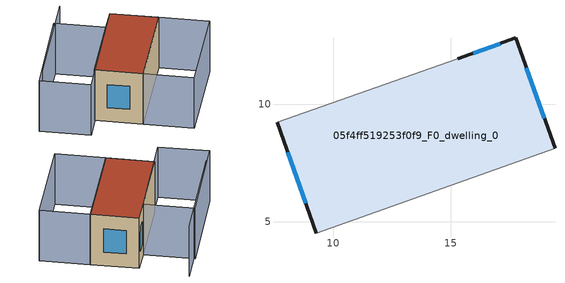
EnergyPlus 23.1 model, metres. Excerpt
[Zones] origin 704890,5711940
05f4ff519253f0f9_F0_dwelling_0
 floor ground (EU_floor_Construction): 17.78,12.82 19.44,8.12 9.27,4.51 7.6,9.22 15.3,11.94 z0
 wall outside (EU_wall_Construction): 19.44,8.12 17.78,12.82 15.3,11.94 / 7.6,9.22 9.27,4.51 z0:6
 wall adiabatic (EU_wall_Construction): 9.27,4.51 19.44,8.12 / 15.3,11.94 7.6,9.22 z0:6
 window (EU_Window_Construction): 17.11,12.58 15.97,12.18 / 18.99,9.39 18.23,11.55 / 8.06,7.95 8.82,5.79 z1.62:4.38
 roof outside (EU_roof_Construction): 19.44,8.12 17.78,12.82 15.3,11.94 7.6,9.22 9.27,4.51 z6
shading: 16.68,17.96 5.01,13.7 / 21.2,3.2 11.02,-0.41 / 11.02,-0.41 9.27,4.51 / 9.27,4.51 19.45,8.12 / 19.45,8.12 21.2,3.2 / 3.19,13.15 13.49,16.91 / 13.49,16.91 15.3,11.94 / 15.3,11.94 5,8.18 / 5,8.18 3.19,13.15 z0:6
[Building]
EU S2 Campaign: North Axis=0; Terrain=City; Solar Distribution=FullExterior
[Site:Location]
London: Latitude=51.5; Longitude=-0.5; Time Zone=0; Elevation=25
[SizingPeriod:WeatherFileDays]
AnnualSizingPeriod: Begin Month=1; Begin Day of Month=1; End Month=12; End Day of Month=31; Day of Week for Start Day=Monday; Use Weather File Daylight Saving Period=No; Use Weather File Rain and Snow Indicators=No
[MATERIAL]
EU_InternalMass_Material: Roughness=MediumRough; Thickness=0.1; Conductivity=1; Density=1800; Specific Heat=900; Thermal Absorptance=0.9; Solar Absorptance=0.7; Visible Absorptance=0.7
[MATERIAL:NOMASS] Roughness=MediumRough; Thermal Absorptance=0.9; Solar Absorptance=0.7; Visible Absorptance=0.7
Name | Thermal Resistance
EU_wall_NoMass | 0.727863
EU_roof_NoMass | 0.773354
EU_floor_NoMass | 1.79329
[WINDOWMATERIAL:SIMPLEGLAZINGSYSTEM]
EU_Window_SimpleGlazing: UFactor=2.58614; Solar Heat Gain Coefficient=0.76; Visible Transmittance=0.76
[CONSTRUCTION]
EU_wall_Construction: EU_wall_NoMass
EU_roof_Construction: EU_roof_NoMass
EU_floor_Construction: EU_floor_NoMass
EU_InternalMass_Construction: EU_InternalMass_Material
EU_Window_Construction: EU_Window_SimpleGlazing
[ZONE]
05f4ff519253f0f9_F0_dwelling_0: Type=1; Multiplier=1; Ceiling Height=autocalculate; Volume=323.043; Floor Area=autocalculate; Part of Total Floor Area=Yes
[INTERNALMASS]
05f4ff519253f0f9_F0_dwelling_0_EU_InternalMass: Construction=EU_InternalMass_Construction; Zone or ZoneList=05f4ff519253f0f9_F0_dwelling_0; Surface Area=53.8404
[OTHEREQUIPMENT]
EU_Step8_InternalGain_05f4ff519253f0f9_F0_dwelling_0_f000: Fuel Type=Electricity; Zone or ZoneList or Space or SpaceList=05f4ff519253f0f9_F0_dwelling_0; Schedule=EU_Step8_GainSchedule_05f4ff519253f0f9_F0_dwelling_0_f000; Design Level Calculation Method=Watts/Area; Power per Zone Floor Area=1; Fraction Latent=0; Fraction Radiant=0; Fraction Lost=0; Carbon Dioxide Generation Rate=0; EndUse Subcategory=EU_Step8_InternalGains
[ZONEVENTILATION:DESIGNFLOWRATE]
EU_ConstantAir_05f4ff519253f0f9_F0_dwelling_0: Zone or ZoneList or Space or SpaceList=05f4ff519253f0f9_F0_dwelling_0; Schedule=EU_AlwaysOn; Design Flow Rate Calculation Method=AirChanges/Hour; Air Changes per Hour=0.484901; Ventilation Type=Natural; Fan Pressure Rise=0; Fan Total Efficiency=1; Constant Term Coefficient=1; Temperature Term Coefficient=0; Velocity Term Coefficient=0; Velocity Squared Term Coefficient=0; Minimum Indoor Temperature=-100; Maximum Indoor Temperature=100; Delta Temperature=-100; Minimum Outdoor Temperature=-100; Maximum Outdoor Temperature=100; Maximum Wind Speed=40
[HVACTEMPLATE:THERMOSTAT]
EU_HeatOnly_05f4ff519253f0f9_F0_dwelling_0: Constant Heating Setpoint=20; Constant Cooling Setpoint=50
[HVACTEMPLATE:ZONE:IDEALLOADSAIRSYSTEM]
05f4ff519253f0f9_F0_dwelling_0: Template Thermostat=EU_HeatOnly_05f4ff519253f0f9_F0_dwelling_0; System Availability Schedule=EU_AlwaysOn; Maximum Heating Supply Air Temperature=50; Minimum Cooling Supply Air Temperature=13; Maximum Heating Supply Air Humidity Ratio=0.0156; Minimum Cooling Supply Air Humidity Ratio=0.0077; Heating Limit=NoLimit; Cooling Limit=NoLimit; Heating Availability Schedule=EU_AlwaysOn; Cooling Availability Schedule=EU_CoolingOff; Dehumidification Control Type=ConstantSensibleHeatRatio; Cooling Sensible Heat Ratio=0.7; Dehumidification Setpoint=60; Humidification Control Type=None; Humidification Setpoint=30; Outdoor Air Method=None; Outdoor Air Flow Rate per Person=0.00944; Outdoor Air Flow Rate per Zone Floor Area=0; Outdoor Air Flow Rate per Zone=0; Demand Controlled Ventilation Type=None; Outdoor Air Economizer Type=NoEconomizer; Heat Recovery Type=None; Sensible Heat Recovery Effectiveness=0.7; Latent Heat Recovery Effectiveness=0.65
[SIZING:ZONE]
05f4ff519253f0f9_F0_dwelling_0: Zone Cooling Design Supply Air Temperature Input Method=SupplyAirTemperature; Zone Cooling Design Supply Air Temperature=13; Zone Heating Design Supply Air Temperature Input Method=SupplyAirTemperature; Zone Heating Design Supply Air Temperature=50; Zone Cooling Design Supply Air Humidity Ratio=0.008; Zone Heating Design Supply Air Humidity Ratio=0.008; Cooling Design Air Flow Method=DesignDay; Cooling Design Air Flow Rate=0; Cooling Minimum Air Flow per Zone Floor Area=0.000762; Cooling Minimum Air Flow=0; Cooling Minimum Air Flow Fraction=0.2; Heating Design Air Flow Method=DesignDay; Heating Design Air Flow Rate=0; Heating Maximum Air Flow per Zone Floor Area=0.002032; Heating Maximum Air Flow=0.141576; Heating Maximum Air Flow Fraction=0.3; Account for Dedicated Outdoor Air System=No; Dedicated Outdoor Air System Control Strategy=NeutralSupplyAir; Dedicated Outdoor Air Low Setpoint Temperature for Design=autosize; Dedicated Outdoor Air High Setpoint Temperature for Design=autosize; Zone Load Sizing Method=Sensible Load Only No Latent Load; Zone Latent Cooling Design Supply Air Humidity Ratio Input Method=HumidityRatioDifference; Zone Cooling Design Supply Air Humidity Ratio Difference=0.005; Zone Latent Heating Design Supply Air Humidity Ratio Input Method=HumidityRatioDifference; Zone Humidification Design Supply Air Humidity Ratio Difference=0.005
[SCHEDULE:CONSTANT]
Name | Hourly Value
EU_AlwaysOn | 1
EU_CoolingOff | 0
[SCHEDULE:FILE]
EU_Step8_GainSchedule_05f4ff519253f0f9_F0_dwelling_0_f000: File=../../schedules/05f4ff519253f0f9/05f4ff519253f0f9_F0_dwelling_0_f000_gain.csv; Column Number=1; Rows to Skip at Top=0; Number of Hours of Data=8760; Column Separator=Comma; Interpolate to Timestep=No; Minutes per Item=60; Adjust Schedule for Daylight Savings=Yes
